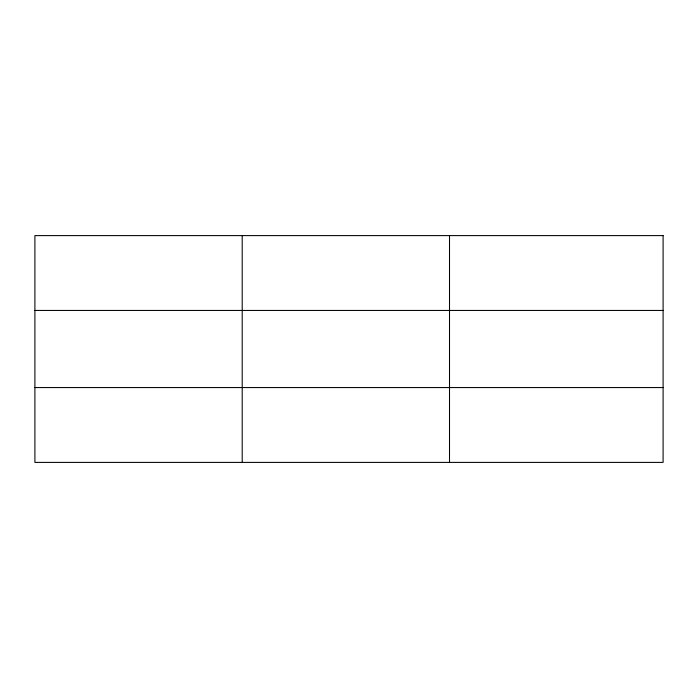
<?xml version="1.0" encoding="UTF-8"?>
<svg xmlns="http://www.w3.org/2000/svg" width="698" height="698" viewBox="0 0 698 698"><rect width="100%" height="100%" fill="white"/><g stroke="black" fill="none" stroke-linecap="round" stroke-linejoin="round"><path stroke-width="1.05" d="M242.206 462.399L242.206 235.601M449.512 462.399L449.512 235.601M34.9 310.444L663.1 310.444M34.9 387.556L663.1 387.556M663.1 235.601L34.9 235.601L34.9 462.399L663.1 462.399L663.1 235.601"/></g></svg>
